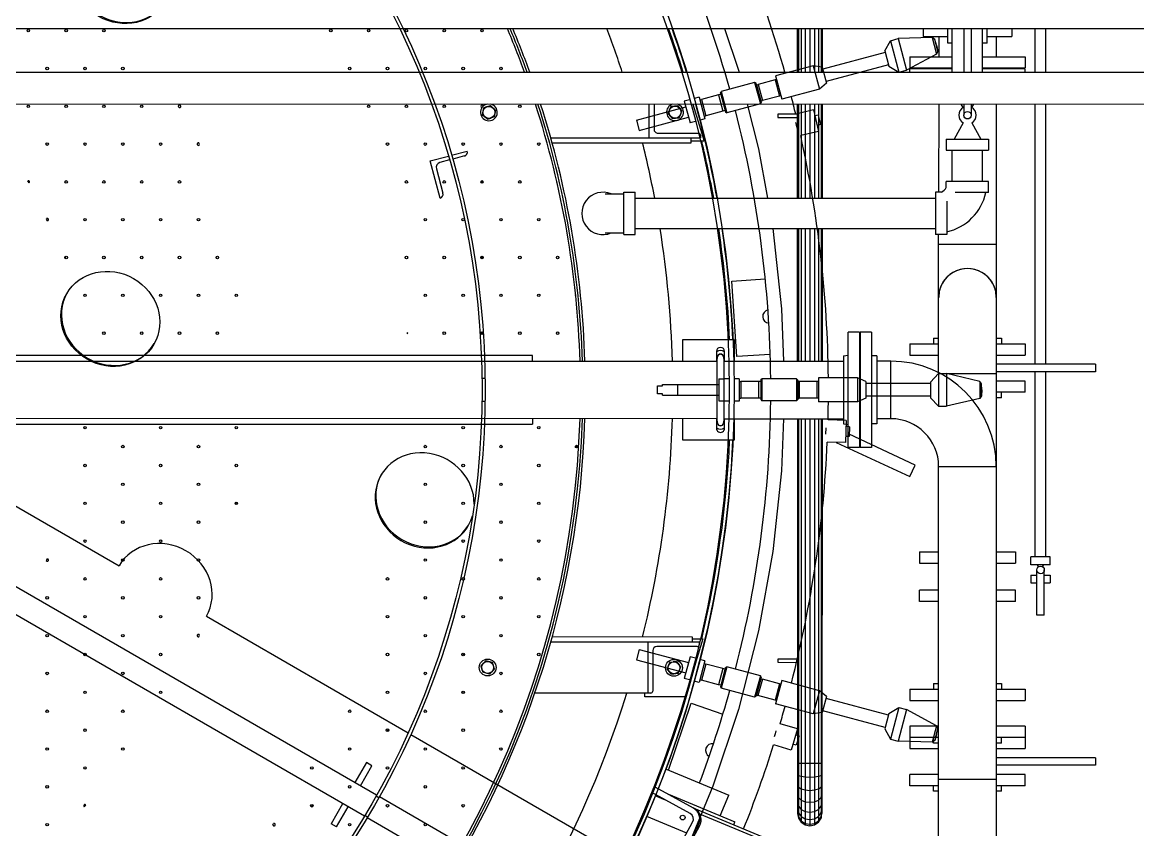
# Model space of a CAD drawing. Header units: metres. Extents: x 0 to 63075, y 0 to 44550.
# Drawn here: x 51499.6 to 51831.8, y 38888.3 to 39128.8 of the extents above; entities that cross this region are included whole.
import ezdxf

# ---------------------------------------------------------------- set-up
doc = ezdxf.new("R2010")
doc.units = ezdxf.units.M
doc.header["$LTSCALE"] = 75
for name, color, linetype in [('GSB', 7, 'Continuous'), ('ML6', 1, 'Continuous'), ('SDM', 7, 'Continuous'), ('SL1', 8, 'Continuous')]:
    doc.layers.add(name, color=color, linetype=linetype)
doc.styles.add('ROMANS', font='ROMANS.SHX')
doc.dimstyles.new('75___1-75', dxfattribs={"dimscale": 75, "dimtxt": 2.5, "dimasz": 2, "dimexe": 1.5, "dimexo": 1, "dimgap": 0.5, "dimtad": 1, "dimdec": 0, "dimzin": 12, "dimtxsty": 'ROMANS', "dimcen": 0, "dimclrd": 256, "dimclre": 256, "dimclrt": 3, "dimazin": 3, "dimtfac": 1, "dimtdec": 0, "dimtmove": 0, "dimatfit": 0, "dimfxl": 1, "dimlwd": -1, "dimlwe": -1, "dimarcsym": 0})

# ---------------------------------------------------------------- blocks, each defined once
blk = doc.blocks.new('A$C6bae614f')
at = {"layer": 'SL1'}
for p, q in [((352596.8, 35372), (366037.1, 35371.5)), ((358501.3, 35371.8), (358529, 35288.7)), ((358645.7, 35284.8), (358645.7, 35371.8)), ((358647.6, 35371.8), (358647.6, 35284.8)), ((358652.8, 35371.8), (358652.8, 35284.8)), ((358660.8, 35371.8), (358660.8, 35284.8)), ((358670.1, 35371.8), (358670.1, 35284.8)), ((358679.4, 35371.8), (358679.4, 35284.8)), ((358687.3, 35371.8), (358687.3, 35284.8)), ((358692.6, 35371.8), (358692.6, 35284.8)), ((358694.5, 35371.8), (358694.5, 35284.8)), ((358895, 35371.7), (358895, 35355.8)), ((358895, 35355.8), (358944.3, 35355.8)), ((358925.9, 35355.8), (358925.9, 35315.6)), ((358944.3, 35342.3), (358944.3, 35371.7)), ((358952.8, 35284.7), (358952.8, 35371.7)), ((358975.5, 35371.7), (358975.5, 35284.7)), ((358990.5, 35371.7), (358990.5, 35284.7)), ((359013.1, 35284.7), (359013.1, 35371.7)), ((359021.7, 35342.3), (359021.7, 35371.7)), ((359021.7, 35355.8), (359071, 35355.8)), ((359040.2, 35355.8), (359040.2, 35315.6)), ((359071, 35371.7), (359071, 35355.8)), ((359117.3, 35284.7), (359117.3, 35371.7)), ((359138.6, 35284.7), (359138.6, 35371.7)), ((358818.9, 35327), (358830, 35347.3)), ((358830, 35347.3), (358845.2, 35351.6)), ((358830, 35347.3), (358846.7, 35285)), ((358913, 35353.5), (358845.2, 35351.6)), ((358845.2, 35351.6), (358862, 35288.9)), ((358913, 35353.5), (358921.7, 35321)), ((358918, 35350), (358913, 35353.5)), ((358924.3, 35326.6), (358918, 35350)), ((358921.5, 35338.4), (358918, 35350)), ((358921.5, 35338.4), (358924.3, 35326.6)), ((358952.8, 35342.3), (358944.3, 35342.3)), ((359021.7, 35342.3), (359013.1, 35342.3)), ((358819.7, 35324.3), (358695.9, 35291.1)), ((358818.9, 35327), (358827, 35297)), ((358921.7, 35321), (358862, 35288.9)), ((358868.7, 35315.7), (358952.8, 35315.6)), ((358868.7, 35315.7), (358868.7, 35293.3)), ((358924.3, 35326.6), (358921.7, 35321)), ((359013.1, 35315.6), (359097.3, 35315.6)), ((359097.3, 35315.6), (359097.3, 35293.3)), ((358529, 35288.7), (358529.9, 35284.8)), ((358676.9, 35297.6), (358602.3, 35277.6)), ((358676.9, 35297.6), (358689.3, 35251.5)), ((358694.9, 35294.6), (358676.9, 35297.6)), ((358694.9, 35294.6), (358703.4, 35263.1)), ((358826.2, 35299.7), (358702.4, 35266.6)), ((358827, 35297), (358846.7, 35285)), ((358846.7, 35285), (358862, 35288.9)), ((358868.7, 35293.3), (358952.8, 35293.3)), ((358952.8, 35291.7), (358868.7, 35291.7)), ((358868.7, 35284.7), (358868.7, 35291.7)), ((359013.1, 35293.3), (359097.3, 35293.3)), ((359097.3, 35291.7), (359013.1, 35291.7)), ((359097.3, 35284.7), (359097.3, 35291.7)), ((352575.9, 35285), (366037.1, 35284.5)), ((358601.3, 35269.9), (358567.5, 35260.8)), ((358604.2, 35270.5), (358601.3, 35269.9)), ((358601.3, 35269.9), (358609.9, 35237.6)), ((358602.3, 35277.6), (358614.6, 35231.5)), ((358492.8, 35243.3), (358494.4, 35246.7)), ((358560.8, 35264.5), (358494.4, 35246.7)), ((358494.4, 35246.7), (358505.8, 35204.3)), ((358560.8, 35264.5), (358572.2, 35222)), ((358564, 35262.3), (358560.8, 35264.5)), ((358564, 35262.3), (358573.8, 35225.5)), ((358564.6, 35259.9), (358567.5, 35260.8)), ((358567.5, 35260.8), (358576.1, 35228.6)), ((358689.3, 35251.5), (358614.6, 35231.5)), ((358703.4, 35263.1), (358689.3, 35251.5)), ((352575.9, 35222), (368855.3, 35221.4)), ((358351.7, 35154.5), (358351.7, 35221.8)), ((358361.2, 35221.8), (358361.2, 35171.9)), ((358431.8, 35230.2), (358421.3, 35227.4)), ((358431.8, 35230.2), (358421.3, 35227.4)), ((358421.3, 35227.4), (358432.8, 35184.4)), ((358438, 35221.8), (358460.4, 35148.1)), ((358450.7, 35235.3), (358441, 35232.7)), ((358450.7, 35235.3), (358441, 35232.7)), ((358450.7, 35235.3), (358462.2, 35192.3)), ((358452.2, 35229.8), (358455.5, 35230.8)), ((358489.4, 35239.9), (358455.5, 35230.8)), ((358455.5, 35230.8), (358464.2, 35198.6)), ((358493.5, 35240.8), (358489.4, 35239.9)), ((358489.4, 35239.9), (358498, 35207.6)), ((358492.8, 35243.3), (358502.7, 35206.5)), ((358572.2, 35222), (358505.8, 35204.3)), ((358546, 35221.8), (358568.7, 35133)), ((358573.8, 35225.5), (358572.2, 35222)), ((358573.2, 35228), (358576.1, 35228.6)), ((358609.9, 35237.6), (358576.1, 35228.6)), ((358612.7, 35238.6), (358609.9, 35237.6)), ((358645.7, 35034.9), (358645.7, 35221.8)), ((358647.5, 35221.8), (358647.5, 35034.9)), ((358652.8, 35221.8), (358652.8, 35034.9)), ((358660.8, 35221.8), (358660.7, 35034.9)), ((358670.1, 35221.8), (358670.1, 35034.9)), ((358679.4, 35221.8), (358679.4, 35034.9)), ((358687.3, 35221.8), (358687.3, 35034.9)), ((358692.6, 35221.8), (358692.6, 35034.9)), ((358694.5, 35221.8), (358694.5, 35034.9)), ((358925.9, 35221.7), (358925.8, 35046.8)), ((358974.5, 35214.8), (358970.6, 35221.7)), ((358975.5, 35221.7), (358975.5, 35199.6)), ((358990.5, 35221.7), (358990.5, 35199.6)), ((358991.4, 35214.8), (358995.3, 35221.7)), ((359040.2, 35221.7), (359040.1, 33730.3)), ((359117.3, 34705.5), (359117.3, 35221.7)), ((359138.6, 34705.5), (359138.6, 35221.7)), ((357945.7, 35219.7), (357947.5, 35217.9)), ((358023.5, 35214.5), (358020.6, 35201.1)), ((358020.6, 35201.1), (358025.7, 35196.5)), ((358022.1, 35207.8), (358023.5, 35214.5)), ((358023.5, 35214.5), (358036.6, 35218.8)), ((358030, 35216.6), (358023.5, 35214.5)), ((358036.6, 35218.8), (358041.7, 35214.2)), ((358041.7, 35214.2), (358046.8, 35209.5)), ((358046.8, 35209.5), (358043.9, 35196.1)), ((358326.4, 35190), (358424.3, 35216.2)), ((358391.9, 35210.3), (358389.2, 35203.9)), ((358393.4, 35198.5), (358389.2, 35203.9)), ((358394.6, 35216.6), (358391.9, 35210.3)), ((358408.2, 35218.3), (358394.6, 35216.6)), ((358408.2, 35218.3), (358412.4, 35212.8)), ((358411.2, 35194.7), (358416.5, 35207.4)), ((358412.4, 35212.8), (358416.5, 35207.4)), ((358498, 35207.6), (358464.2, 35198.6)), ((358502, 35208.9), (358498, 35207.6)), ((358502.7, 35206.5), (358505.8, 35204.3)), ((358606.6, 35201.5), (358606.6, 35195.2)), ((358645.7, 35201.5), (358606.6, 35201.5)), ((358677.3, 35210.2), (358642.3, 35201.9)), ((358677.3, 35210.2), (358687.4, 35167.4)), ((358686.9, 35199.8), (358680.1, 35198.2)), ((358686.9, 35199.8), (358691.4, 35181)), ((358030.8, 35191.9), (358025.7, 35196.5)), ((358030.8, 35191.9), (358037.4, 35194)), ((358043.9, 35196.1), (358037.4, 35194)), ((358326.4, 35190), (358331.9, 35169.4)), ((358331.9, 35169.4), (358429.8, 35195.6)), ((358393.4, 35198.5), (358397.5, 35193)), ((358397.5, 35193), (358411.2, 35194.7)), ((358443.3, 35187.2), (358432.8, 35184.4)), ((358443.3, 35187.2), (358432.8, 35184.4)), ((358462.2, 35192.3), (358452.5, 35189.7)), ((358462.2, 35192.3), (358452.5, 35189.7)), ((358460.8, 35197.8), (358464.2, 35198.6)), ((358606.6, 35195.2), (358645.7, 35195.2)), ((358642, 35185.4), (358643.4, 35179.6)), ((358643.4, 35179.6), (358644.9, 35173.2)), ((358691.4, 35181), (358684.6, 35179.4)), ((358974.5, 35184.5), (358956.5, 35152.4)), ((358991.4, 35184.5), (359009.4, 35152.4)), ((358369.1, 35164), (358449.5, 35164)), ((358453.3, 35160.2), (358453.3, 35154.5)), ((358687.4, 35167.4), (358652.2, 35159.1)), ((358156.5, 35154.5), (358453.3, 35154.5)), ((358159.1, 35145), (358435.1, 35145)), ((358435.1, 35145), (358435.1, 35154.5)), ((358460.4, 35148.1), (358435.1, 35148.1)), ((358568.7, 35133), (358586.4, 35034.9)), ((358940.9, 35152.4), (359025, 35152.4)), ((358940.9, 35152.4), (358940.9, 35130.1)), ((359025, 35152.4), (359025, 35130.1)), ((357917.2, 35108.8), (357953.6, 35118.5)), ((357955.8, 35110.8), (357936.7, 35105.7)), ((357959.7, 35120.2), (357990.8, 35128.5)), ((357985.1, 35118.7), (357961.9, 35112.5)), ((358940.9, 35130.1), (359025, 35130.1)), ((358952.8, 35068.2), (358952.8, 35130.1)), ((359013.1, 35068.2), (359013.1, 35130.1)), ((357936.9, 35035.2), (357917.2, 35108.8)), ((357929.6, 35093.5), (357942.6, 35045)), ((358020.1, 35064.8), (358020.1, 35069.8)), ((359025, 35068.2), (358940.9, 35068.2)), ((358940.9, 35056.1), (358940.9, 35068.2)), ((359025, 35046), (359025, 35068.2)), ((358301.4, 34962.7), (358301.4, 35046.8)), ((358301.4, 35046.8), (358323.6, 35046.8)), ((358323.6, 34962.7), (358323.6, 35046.8)), ((358919.5, 35046.8), (358919.5, 34962.7)), ((358931.6, 35046.8), (358919.5, 35046.8)), ((359025, 35046), (358958.3, 35046)), ((358264.1, 35043.6), (358301.4, 35043.6)), ((358323.6, 35034.9), (358919.5, 35034.9)), ((358941.7, 35029.4), (358941.7, 34962.7)), ((358301.4, 34965.9), (358264.1, 34965.9)), ((358301.4, 34962.7), (358323.6, 34962.7)), ((358323.6, 34974.6), (358919.5, 34974.6)), ((358597.2, 34974.6), (358614.3, 34815.3)), ((358645.7, 34711.9), (358645.7, 34974.6)), ((358647.5, 34974.6), (358647.5, 34711.9)), ((358652.8, 34974.6), (358652.8, 34711.9)), ((358660.7, 34974.6), (358660.7, 34711.9)), ((358670.1, 34974.6), (358670.1, 34711.9)), ((358679.4, 34974.6), (358679.4, 34711.9)), ((358687.3, 34974.6), (358687.3, 34711.9)), ((358692.6, 34974.6), (358692.6, 34711.9)), ((358694.5, 34974.6), (358694.5, 34711.9)), ((358941.7, 34962.7), (358919.5, 34962.7)), ((358925.8, 34689.2), (358925.8, 34962.7)), ((359040.1, 34943.3), (358925.8, 34943.3)), ((358020.1, 34914.8), (358020.1, 34919.8)), ((358515.6, 34870.5), (358582, 34874.9)), ((358525.4, 34720.9), (358515.6, 34870.5)), ((358614.3, 34815.3), (358618, 34711.9)), ((358020.1, 34764.8), (358020.1, 34769.8)), ((358746.1, 34540.4), (358746.1, 34769)), ((358768.5, 34769), (358746.1, 34769)), ((358768.5, 34769), (358768.5, 34540.4)), ((358770.1, 34769), (358770.1, 34540.4)), ((358792.5, 34769), (358770.1, 34769)), ((358792.5, 34769), (358792.5, 34540.4)), ((358915.5, 34757.1), (358925.8, 34757.1)), ((358915.5, 34757.1), (358915.5, 34746.1)), ((359040.1, 34757.1), (359050.4, 34757.1)), ((359050.4, 34757.1), (359050.4, 34746.1)), ((358418.1, 34754.8), (358520.1, 34754.8)), ((358418.1, 34711.9), (358418.1, 34754.8)), ((358520.1, 34754.8), (358520.1, 34711.9)), ((358868.7, 34746.1), (358925.8, 34746.1)), ((358868.7, 34746.1), (358868.7, 34723.8)), ((359040.1, 34746.1), (359097.3, 34746.1)), ((359097.3, 34746.1), (359097.3, 34723.8)), ((358120.1, 34723), (356662.2, 34723.1)), ((358120.1, 34711.9), (358120.1, 34723)), ((358485.1, 34731.1), (358485.1, 34711.9)), ((358486.7, 34590.5), (358486.7, 34719.1)), ((358499.4, 34719.1), (358499.4, 34590.5)), ((358501.1, 34711.9), (358501.1, 34731.1)), ((358591.8, 34725.2), (358525.4, 34720.9)), ((358736.8, 34722.2), (358746.1, 34723.3)), ((358736.8, 34722.2), (358736.8, 34587.3)), ((358770.1, 34733.4), (358768.5, 34733.4)), ((358770.1, 34576.1), (358770.1, 34733.4)), ((358803.4, 34722.2), (358792.5, 34722.2)), ((358803.4, 34722.2), (358803.4, 34587.3)), ((358868.7, 34723.8), (358925.8, 34723.8)), ((359040.1, 34723.8), (359097.3, 34723.8)), ((356370.1, 34712), (358486.7, 34711.9)), ((358499.4, 34711.9), (358736.8, 34711.9)), ((358831, 34711.9), (358803.4, 34711.9)), ((358831, 34597.6), (358831, 34711.9)), ((359237, 34705.5), (359040.1, 34705.5)), ((359237, 34690.5), (359040.1, 34690.5)), ((359117.3, 34323.7), (359117.3, 34690.5)), ((359138.6, 34323.7), (359138.6, 34690.5)), ((359237, 34705.5), (359237, 34690.5)), ((358026.3, 34677.3), (358019.9, 34677.3)), ((358490.1, 34676.8), (358490.1, 34632.8)), ((358490.1, 34676.8), (358499.6, 34676.8)), ((358499.6, 34677), (358499.6, 34632.5)), ((358510.5, 34677), (358499.6, 34677)), ((358530.1, 34677), (358520, 34677)), ((358530.1, 34677), (358530.1, 34632.5)), ((358530.1, 34671.3), (358533.6, 34671.5)), ((358533.6, 34671.5), (358533.6, 34638.1)), ((358568.6, 34671.5), (358533.6, 34671.5)), ((358568.6, 34671.5), (358568.6, 34638.1)), ((358572.8, 34671.3), (358568.6, 34671.5)), ((358572.8, 34673.8), (358575.2, 34676.8)), ((358572.8, 34673.8), (358572.8, 34635.7)), ((358575.2, 34676.8), (358575.2, 34632.8)), ((358644, 34676.8), (358575.2, 34676.8)), ((358644, 34676.8), (358644, 34632.8)), ((358646.4, 34673.8), (358644, 34676.8)), ((358646.4, 34673.8), (358646.4, 34635.7)), ((358646.4, 34671.3), (358649.4, 34671.5)), ((358649.4, 34671.5), (358649.4, 34638.1)), ((358684.4, 34671.5), (358649.4, 34671.5)), ((358684.4, 34671.5), (358684.4, 34638.1)), ((358687.4, 34671.2), (358684.4, 34671.5)), ((358687.4, 34678.6), (358687.4, 34630.9)), ((358764.7, 34678.6), (358687.4, 34678.6)), ((358764.7, 34678.6), (358764.7, 34630.9)), ((358781.3, 34671.1), (358764.7, 34678.6)), ((358781.3, 34671.1), (358781.3, 34638.4)), ((358909.4, 34670.3), (358925.4, 34687)), ((358909.4, 34670.3), (358909.4, 34639.2)), ((358925.4, 34687), (358941.2, 34687.2)), ((358925.4, 34687), (358925.4, 34622.5)), ((359040.1, 34686.3), (358931.2, 34686.3)), ((358941.2, 34687.2), (358941.2, 34622.3)), ((359007.2, 34671.5), (358941.2, 34687.2)), ((359007.2, 34671.5), (359007.2, 34637.9)), ((359011.1, 34666.8), (359007.2, 34671.5)), ((359097.3, 34672.2), (359040.1, 34672.2)), ((359097.3, 34649.9), (359097.3, 34672.2)), ((358368.2, 34662.5), (358378.2, 34662.5)), ((358368.2, 34647), (358368.2, 34662.5)), ((358378.2, 34647), (358368.2, 34647)), ((358378.2, 34662.5), (358378.2, 34665.4)), ((358378.2, 34665.4), (358408.2, 34665.4)), ((358378.2, 34644.1), (358378.2, 34647)), ((358408.2, 34644.1), (358408.2, 34665.4)), ((358408.2, 34665.4), (358490.1, 34665.4)), ((358909.4, 34667.4), (358781.3, 34667.4)), ((359011.1, 34642.7), (359011.1, 34666.8)), ((359011.5, 34654.7), (359011.1, 34666.8)), ((359011.5, 34654.7), (359011.1, 34642.7)), ((359097.3, 34649.9), (359040.1, 34649.9)), ((359050.4, 34638.9), (359050.4, 34649.9)), ((358019.9, 34632.3), (358026.3, 34632.3)), ((358378.2, 34644.1), (358408.2, 34644.1)), ((358405, 34644.1), (358490.1, 34644.1)), ((358490.1, 34632.8), (358499.6, 34632.8)), ((358510.5, 34632.5), (358499.6, 34632.5)), ((358530.1, 34632.5), (358520, 34632.5)), ((358530.1, 34638.2), (358533.6, 34638.1)), ((358568.6, 34638.1), (358533.6, 34638.1)), ((358572.8, 34638.3), (358568.6, 34638.1)), ((358572.8, 34635.7), (358575.2, 34632.8)), ((358644, 34632.8), (358575.2, 34632.8)), ((358646.4, 34635.7), (358644, 34632.8)), ((358646.4, 34638.2), (358649.4, 34638.1)), ((358684.4, 34638.1), (358649.4, 34638.1)), ((358687.4, 34638.3), (358684.4, 34638.1)), ((358764.7, 34630.9), (358687.4, 34630.9)), ((358781.3, 34638.4), (358764.7, 34630.9)), ((358909.4, 34642), (358781.3, 34642)), ((358909.4, 34639.2), (358925.4, 34622.5)), ((359007.2, 34637.9), (358941.2, 34622.3)), ((359011.1, 34642.7), (359007.2, 34637.9)), ((359050.4, 34638.9), (359040.1, 34638.9)), ((358925.4, 34622.5), (358941.2, 34622.3)), ((358486.7, 34597.6), (356370.1, 34597.7)), ((356662.2, 34586.6), (358120.1, 34586.5)), ((358120.1, 34597.6), (358120.1, 34586.5)), ((358418.1, 34554.8), (358418.1, 34597.6)), ((358485.1, 34597.6), (358485.1, 34578.5)), ((358499.4, 34597.6), (358736.8, 34597.6)), ((358501.1, 34578.5), (358501.1, 34597.6)), ((358520.1, 34597.6), (358520.1, 34554.8)), ((358618, 34597.6), (358614.3, 34494.2)), ((358645.7, 34597.6), (358645.6, 33814.4)), ((358647.5, 34597.6), (358647.5, 33805)), ((358652.8, 34597.6), (358652.8, 33797.1)), ((358660.7, 34597.6), (358660.7, 33791.8)), ((358670.1, 34597.6), (358670, 33790)), ((358679.4, 34597.6), (358679.4, 33791.8)), ((358687.3, 34597.6), (358687.3, 33797.1)), ((358692.6, 34597.6), (358692.6, 33805)), ((358694.5, 34597.6), (358694.4, 33816.9)), ((358742.4, 34594.1), (358706.5, 34595.2)), ((358736.8, 34587.3), (358746.1, 34586.2)), ((358742.4, 34594.1), (358741.1, 34550.2)), ((358749, 34581.6), (358742, 34581.8)), ((358749, 34581.6), (358748.4, 34562.3)), ((358803.4, 34587.3), (358792.5, 34587.3)), ((358831, 34597.6), (358803.4, 34597.6)), ((356849.7, 34565.6), (357300.1, 34305.6)), ((358701.9, 34579.3), (358701.6, 34566.7)), ((358748.4, 34562.3), (358741.5, 34562.5)), ((358879.4, 34505.7), (358748.6, 34566.7)), ((358770.1, 34576.1), (358768.5, 34576.1)), ((358520.1, 34554.8), (358418.1, 34554.8)), ((358741.1, 34550.2), (358704.9, 34551.2)), ((358722.8, 34550.7), (358868.7, 34482.7)), ((358768.5, 34540.4), (358746.1, 34540.4)), ((358792.5, 34540.4), (358770.1, 34540.4)), ((357810.9, 33850.8), (356642, 34525.7)), ((358614.3, 34494.2), (358597.2, 34334.5)), ((358868.7, 34482.7), (358879.4, 34505.7)), ((358925.8, 33730.3), (358925.8, 34502.7)), ((358925.8, 34502.7), (359040.1, 34502.7)), ((357786.8, 33809), (356617.8, 34483.9)), ((358597.2, 34334.5), (358568.6, 34176.5)), ((358887.7, 34333.3), (358925.8, 34333.3)), ((358887.7, 34333.3), (358887.7, 34311)), ((359040.1, 34333.3), (359078.2, 34333.3)), ((359078.2, 34333.3), (359078.2, 34311)), ((359147, 34323.7), (359108.9, 34323.7)), ((359108.9, 34307.8), (359108.9, 34323.7)), ((359147, 34307.8), (359147, 34323.7)), ((358887.7, 34311), (358925.8, 34311)), ((359040.1, 34311), (359078.2, 34311)), ((359147, 34307.8), (359108.9, 34307.8)), ((359120.4, 34207.7), (359120.4, 34297.7)), ((359124, 34304.1), (359121.8, 34307.8)), ((359131.8, 34304.1), (359134.1, 34307.8)), ((359135.4, 34207.7), (359135.4, 34297.7)), ((359108.9, 34287.5), (359120.4, 34287.5)), ((359108.9, 34287.5), (359108.9, 34271.7)), ((359108.9, 34271.7), (359120.4, 34271.7)), ((359135.4, 34287.5), (359147, 34287.5)), ((359135.4, 34271.7), (359147, 34271.7)), ((359147, 34287.5), (359147, 34271.7)), ((358925.8, 34257.6), (358887.7, 34257.6)), ((358887.7, 34235.3), (358887.7, 34257.6)), ((359078.2, 34257.6), (359040.1, 34257.6)), ((359078.2, 34235.3), (359078.2, 34257.6)), ((358925.8, 34235.3), (358887.7, 34235.3)), ((359078.2, 34235.3), (359040.1, 34235.3)), ((357473.3, 34205.6), (357873.3, 33974.6)), ((359135.4, 34207.7), (359120.4, 34207.7)), ((358437.3, 34164.5), (358159.1, 34164.6)), ((358458.2, 34161), (358423.2, 34046)), ((358437.3, 34155), (358437.3, 34164.5)), ((358437.3, 34161), (358458.2, 34161)), ((358568.6, 34176.5), (358528.9, 34020.9)), ((358156.5, 34155), (358450.8, 34155)), ((358331.9, 34140.1), (358326.4, 34119.5)), ((358331.9, 34140.1), (358429.8, 34113.9)), ((358349.2, 34155), (358349.2, 34053.4)), ((358358.8, 34137.6), (358358.7, 34057.2)), ((358447, 34145.5), (358366.6, 34145.5)), ((358450.8, 34155), (358450.8, 34149.3)), ((357981.2, 34127.7), (357984.7, 34131.1)), ((358017.9, 34107.7), (358027.6, 34117.5)), ((358040.9, 34114), (358027.6, 34117.5)), ((358326.4, 34119.5), (358424.2, 34093.3)), ((358392.3, 34114.4), (358399.1, 34115.3)), ((358405.9, 34116.3), (358399.1, 34115.3)), ((358405.9, 34116.3), (358410.1, 34110.9)), ((358432.8, 34125.1), (358421.2, 34082.1)), ((358443.3, 34122.3), (358432.8, 34125.1)), ((358443.3, 34122.3), (358432.8, 34125.1)), ((358462.2, 34117.2), (358450.7, 34074.2)), ((358462.2, 34117.2), (358452.4, 34119.8)), ((358462.2, 34117.2), (358452.4, 34119.8)), ((358606.6, 34120.7), (358606.6, 34114.4)), ((358645.7, 34120.7), (358606.6, 34120.7)), ((358017.9, 34107.7), (358021.5, 34094.5)), ((358028.2, 34092.7), (358021.5, 34094.5)), ((358034.8, 34091), (358044.5, 34100.7)), ((358042.7, 34107.4), (358040.9, 34114)), ((358044.5, 34100.7), (358042.7, 34107.4)), ((358389.7, 34108), (358387.1, 34101.6)), ((358391.3, 34096.2), (358387.1, 34101.6)), ((358392.3, 34114.4), (358389.7, 34108)), ((358395.6, 34090.8), (358391.3, 34096.2)), ((358409.2, 34092.7), (358414.3, 34105.4)), ((358411.8, 34099.1), (358409.2, 34092.7)), ((358414.3, 34105.4), (358410.1, 34110.9)), ((358464.2, 34110.9), (358455.5, 34078.7)), ((358460.7, 34111.7), (358464.2, 34110.9)), ((358498, 34101.9), (358464.2, 34110.9)), ((358498, 34101.9), (358489.3, 34069.6)), ((358502.6, 34103.1), (358492.8, 34066.3)), ((358505.8, 34105.3), (358494.4, 34062.8)), ((358502, 34100.6), (358498, 34101.9)), ((358502.6, 34103.1), (358505.8, 34105.3)), ((358572.2, 34087.5), (358505.8, 34105.3)), ((358606.6, 34114.4), (358645.7, 34114.3)), ((358034.8, 34091), (358028.2, 34092.7)), ((358395.6, 34090.8), (358409.2, 34092.7)), ((358431.7, 34079.3), (358421.2, 34082.1)), ((358431.7, 34079.3), (358421.2, 34082.1)), ((358450.7, 34074.2), (358440.9, 34076.8)), ((358450.7, 34074.2), (358440.9, 34076.8)), ((358452.2, 34079.7), (358455.5, 34078.7)), ((358489.3, 34069.6), (358455.5, 34078.7)), ((358572.2, 34087.5), (358560.8, 34045)), ((358573.8, 34084), (358563.9, 34047.2)), ((358576.1, 34080.9), (358567.4, 34048.7)), ((358573.8, 34084), (358572.2, 34087.5)), ((358573.1, 34081.5), (358576.1, 34080.9)), ((358609.9, 34071.9), (358576.1, 34080.9)), ((358609.9, 34071.9), (358601.2, 34039.6)), ((358614.6, 34078.1), (358602.2, 34031.9)), ((358612.7, 34070.9), (358609.9, 34071.9)), ((358689.2, 34058.1), (358614.6, 34078.1)), ((358915.5, 34072.2), (358925.8, 34072.2)), ((358915.5, 34072.2), (358915.5, 34061.3)), ((359040.1, 34072.2), (359050.4, 34072.2)), ((359050.4, 34072.2), (359050.4, 34061.3)), ((357984.7, 34053.4), (357980.4, 34053.4)), ((358354.9, 34053.4), (358124.9, 34053.4)), ((358343.2, 34046), (358343.2, 34053.4)), ((358493.4, 34068.7), (358489.3, 34069.6)), ((358492.8, 34066.3), (358494.4, 34062.8)), ((358560.8, 34045), (358494.4, 34062.8)), ((358564.6, 34049.6), (358567.4, 34048.7)), ((358601.2, 34039.6), (358567.4, 34048.7)), ((358689.2, 34058.1), (358676.9, 34011.9)), ((358703.3, 34046.4), (358689.2, 34058.1)), ((358868.7, 34061.3), (358925.8, 34061.3)), ((358868.7, 34061.3), (358868.7, 34038.9)), ((359040.1, 34061.3), (359097.3, 34061.3)), ((359097.3, 34061.3), (359097.3, 34038.9)), ((358423.2, 34046), (358343.2, 34046)), ((358389.8, 33900.6), (358434.8, 34033.1)), ((358434.8, 34033.1), (358497.8, 34011.7)), ((358563.9, 34047.2), (358560.8, 34045)), ((358604.1, 34039.1), (358601.2, 34039.6)), ((358676.9, 34011.9), (358602.2, 34031.9)), ((358703.3, 34046.4), (358694.9, 34014.9)), ((358826.2, 34009.8), (358702.4, 34042.9)), ((358868.7, 34038.9), (358925.8, 34038.9)), ((359040.1, 34038.9), (359097.3, 34038.9)), ((358528.9, 34020.9), (358478.2, 33868.5)), ((358694.9, 34014.9), (358676.9, 34011.9)), ((358819.6, 33985.2), (358695.8, 34018.4)), ((358826.9, 34012.5), (358818.9, 33982.5)), ((358826.9, 34012.5), (358846.6, 34024.5)), ((358846.6, 34024.5), (358830, 33962.2)), ((358862, 34020.6), (358845.2, 33957.9)), ((358846.6, 34024.5), (358862, 34020.6)), ((358921.6, 33988.5), (358862, 34020.6)), ((358645.8, 33982.2), (358611.4, 33992.5)), ((358818.9, 33982.5), (358830, 33962.2)), ((358925.8, 33987.4), (358868.7, 33987.4)), ((358868.7, 33987.4), (358868.7, 33943.4)), ((358921.6, 33988.5), (358912.9, 33956)), ((358918, 33959.5), (358924.2, 33982.9)), ((358921.4, 33971.1), (358924.2, 33982.9)), ((358924.2, 33982.9), (358921.6, 33988.5)), ((359097.3, 33987.4), (359040.1, 33987.4)), ((359097.3, 33987.4), (359097.3, 33943.4)), ((357831.2, 33977.7), (357834.6, 33981.1)), ((357878.9, 33971.4), (358299.7, 33728.4)), ((358601.2, 33972.6), (358599.3, 33966.3)), ((358602.9, 33978.4), (358601.2, 33972.6)), ((358645.8, 33982.2), (358633.2, 33940.1)), ((358649, 33968.4), (358642.3, 33970.4)), ((358649, 33968.4), (358643.4, 33949.9)), ((358830, 33962.2), (358845.2, 33957.9)), ((358925.8, 33965), (358868.7, 33965)), ((358915.5, 33954.1), (358915.5, 33965)), ((358921.4, 33971.1), (358918, 33959.5)), ((359097.3, 33965), (359040.1, 33965)), ((359050.4, 33954.1), (359050.4, 33965)), ((358633.2, 33940.1), (358598.6, 33950.5)), ((358643.4, 33949.9), (358636.8, 33951.9)), ((358912.9, 33956), (358845.2, 33957.9)), ((358868.7, 33943.4), (358925.8, 33943.4)), ((358918, 33959.5), (358912.9, 33956)), ((358925.8, 33954.1), (358915.5, 33954.1)), ((359050.4, 33954.1), (359040.1, 33954.1)), ((359040.1, 33943.4), (359097.3, 33943.4)), ((359237, 33925.1), (359040.1, 33925.1)), ((359237, 33925.1), (359237, 33910.1)), ((357790.7, 33915.4), (357767.8, 33875.7)), ((357778.8, 33869.3), (357801.7, 33909.1)), ((357801.7, 33909.1), (357790.7, 33915.4)), ((358384.3, 33902.9), (358509.7, 33851)), ((358645.6, 33914.4), (358694.4, 33914.3)), ((359237, 33910.1), (359040.1, 33910.1)), ((358645.6, 33892.1), (358647.5, 33890)), ((358647.5, 33890), (358652.8, 33888.3)), ((358652.8, 33888.3), (358660.7, 33887.1)), ((358660.7, 33887.1), (358670, 33886.7)), ((358670, 33886.7), (358679.4, 33887.1)), ((358679.4, 33887.1), (358687.3, 33888.3)), ((358687.3, 33888.3), (358692.6, 33890)), ((358692.6, 33890), (358694.4, 33892.1)), ((358925.8, 33891.8), (358868.7, 33891.8)), ((358868.7, 33869.5), (358868.7, 33891.8)), ((358925.8, 33882.3), (359040.1, 33882.3)), ((359097.3, 33891.8), (359040.1, 33891.8)), ((359097.3, 33869.5), (359097.3, 33891.8)), ((357157.9, 33869.8), (357160, 33867.6)), ((358364.6, 33851.9), (358346.7, 33808.5)), ((358356.7, 33856.2), (358362.9, 33867.3)), ((358432.8, 33814.3), (358356.7, 33856.2)), ((358362.9, 33867.3), (358439, 33825.4)), ((358384.2, 33841.1), (358363.7, 33849.6)), ((358389.7, 33852.6), (358521.7, 33797.9)), ((358478.2, 33868.5), (358416.7, 33720.1)), ((358492.7, 33809.9), (358509.7, 33851)), ((358645.6, 33871), (358647.5, 33866.9)), ((358645.6, 33852), (358647.5, 33846.2)), ((358647.5, 33866.9), (358652.8, 33863.5)), ((358652.8, 33863.5), (358660.7, 33861.2)), ((358660.7, 33861.2), (358670, 33860.4)), ((358670, 33860.4), (358679.4, 33861.2)), ((358679.4, 33861.2), (358687.3, 33863.5)), ((358687.3, 33863.5), (358692.6, 33866.9)), ((358692.6, 33866.9), (358694.4, 33871)), ((358692.6, 33846.2), (358694.4, 33852)), ((358925.8, 33869.5), (358868.7, 33869.5)), ((358915.5, 33858.5), (358915.5, 33869.5)), ((358925.8, 33858.5), (358915.5, 33858.5)), ((359097.3, 33869.5), (359040.1, 33869.5)), ((359050.4, 33858.5), (359040.1, 33858.5)), ((359050.4, 33858.5), (359050.4, 33869.5)), ((357681.2, 33827.7), (357684.6, 33831.2)), ((357743.6, 33833.9), (357720.7, 33794.2)), ((357731.7, 33787.8), (357754.6, 33827.5)), ((357810.1, 33849.3), (357815.6, 33846.2)), ((358235.7, 33605.5), (357816.4, 33847.6)), ((358645.6, 33836.2), (358647.5, 33828.9)), ((358647.5, 33846.2), (358652.8, 33841.2)), ((358647.5, 33828.9), (358652.8, 33822.7)), ((358652.8, 33841.2), (358660.7, 33837.9)), ((358660.7, 33837.9), (358670, 33836.8)), ((358670, 33836.8), (358679.4, 33837.9)), ((358679.4, 33837.9), (358687.3, 33841.2)), ((358687.3, 33841.2), (358692.6, 33846.2)), ((358687.3, 33822.7), (358692.6, 33828.9)), ((358692.6, 33828.9), (358694.4, 33836.2)), ((357793.1, 33807.2), (357787.6, 33810.4)), ((358211.6, 33563.7), (357792.3, 33805.8)), ((358426, 33775.6), (358346.7, 33808.5)), ((358439, 33825.4), (358441.4, 33824.1)), ((358440.1, 33824.8), (358583.2, 33765.5)), ((358580.8, 33759.7), (358452, 33813)), ((358645.6, 33824.3), (358647.5, 33815.8)), ((358645.6, 33816.9), (358647.5, 33807.8)), ((358645.6, 33814.4), (358647.5, 33805)), ((358647.5, 33815.8), (358652.8, 33808.7)), ((358647.5, 33807.8), (358652.8, 33800)), ((358652.8, 33822.7), (358660.7, 33818.5)), ((358652.8, 33808.7), (358660.7, 33803.9)), ((358660.7, 33818.5), (358670, 33817.1)), ((358670, 33817.1), (358679.4, 33818.5)), ((358679.4, 33818.5), (358687.3, 33822.7)), ((358679.4, 33803.9), (358687.3, 33808.7)), ((358687.3, 33808.7), (358692.6, 33815.8)), ((358687.3, 33800), (358692.6, 33807.8)), ((358692.6, 33815.8), (358694.4, 33824.3)), ((358692.6, 33807.8), (358694.4, 33816.9)), ((358692.6, 33805), (358694.4, 33814.3)), ((358694.4, 33816.9), (358694.4, 33814.3)), ((357731.7, 33787.8), (357720.7, 33794.2)), ((358168.4, 33307.5), (358437.8, 33797.1)), ((358449, 33790.9), (358179.5, 33301.4)), ((358181.9, 33300.1), (358451.4, 33789.6)), ((358519.3, 33792), (358521.7, 33797.9)), ((358647.5, 33805), (358652.8, 33797.1)), ((358652.8, 33800), (358660.7, 33794.9)), ((358652.8, 33797.1), (358660.7, 33791.8)), ((358660.7, 33803.9), (358670, 33802.3)), ((358660.7, 33794.9), (358670, 33793.1)), ((358660.7, 33791.8), (358670, 33790)), ((358670, 33802.3), (358679.4, 33803.9)), ((358670, 33793.1), (358679.4, 33794.9)), ((358670, 33790), (358679.4, 33791.8)), ((358679.4, 33794.9), (358687.3, 33800)), ((358679.4, 33791.8), (358687.3, 33797.1)), ((358687.3, 33797.1), (358692.6, 33805))]:
    blk.add_line(p, q, dxfattribs=at)
for centre, radius in [((356370.1, 34654.8), 2150), ((356370.1, 34654.8), 2140.5), ((356370.1, 34654.8), 1656.3), ((356370.1, 34654.8), 1650), ((357120.1, 35367.3), 2.5), ((357195.1, 35367.3), 2.5), ((357270.1, 35367.3), 2.5), ((357720.1, 35367.3), 2.5), ((357795.1, 35367.3), 2.5), ((357870.1, 35367.3), 2.5), ((357945.1, 35367.3), 2.5), ((358020.1, 35367.3), 2.5), ((357157.6, 35292.3), 2.5), ((357232.6, 35292.3), 2.5), ((357307.6, 35292.3), 2.5), ((357757.6, 35292.3), 2.5), ((357832.6, 35292.3), 2.5), ((357907.6, 35292.3), 2.5), ((357982.6, 35292.3), 2.5), ((358057.6, 35292.3), 2.5), ((357120.1, 35217.3), 2.5), ((357195.1, 35217.3), 2.5), ((357270.1, 35217.3), 2.5), ((357345.1, 35217.3), 2.5), ((357795.1, 35217.3), 2.5), ((357870.1, 35217.3), 2.5), ((357945.1, 35217.3), 2.5), ((358033.7, 35205.3), 11.9), ((358095.1, 35217.3), 2.5), ((358402.9, 35205.6), 11.9), ((358983, 35199.6), 7.5), ((357157.6, 35142.3), 2.5), ((357232.6, 35142.3), 2.5), ((357307.6, 35142.3), 2.5), ((357382.6, 35142.3), 2.5), ((357832.6, 35142.3), 2.5), ((357907.6, 35142.3), 2.5), ((357982.6, 35142.3), 2.5), ((358057.6, 35142.3), 2.5), ((358132.6, 35142.3), 2.5), ((357195.1, 35067.3), 2.5), ((357270.1, 35067.3), 2.5), ((357345.1, 35067.3), 2.5), ((357420.1, 35067.3), 2.5), ((357870.1, 35067.3), 2.5), ((357945.1, 35067.3), 2.5), ((358020.1, 35067.3), 2.5), ((358095.1, 35067.3), 2.5), ((357232.6, 34992.3), 2.5), ((357307.6, 34992.3), 2.5), ((357382.6, 34992.3), 2.5), ((357457.6, 34992.3), 2.5), ((357907.6, 34992.3), 2.5), ((357982.6, 34992.3), 2.5), ((358057.6, 34992.3), 2.5), ((358132.6, 34992.3), 2.5), ((357195.1, 34917.3), 2.5), ((357270.1, 34917.3), 2.5), ((357345.1, 34917.3), 2.5), ((357420.1, 34917.3), 2.5), ((357495.1, 34917.3), 2.5), ((357870.1, 34917.3), 2.5), ((357945.1, 34917.3), 2.5), ((358020.1, 34917.3), 2.5), ((358095.1, 34917.3), 2.5), ((358170.1, 34917.3), 2.5), ((357232.6, 34842.3), 2.5), ((357307.6, 34842.3), 2.5), ((357382.6, 34842.3), 2.5), ((357457.6, 34842.3), 2.5), ((357532.6, 34842.3), 2.5), ((357907.6, 34842.3), 2.5), ((357982.6, 34842.3), 2.5), ((358057.6, 34842.3), 2.5), ((358132.6, 34842.3), 2.5), ((357270.1, 34767.3), 2.5), ((357345.1, 34767.3), 2.5), ((357420.1, 34767.3), 2.5), ((357495.1, 34767.3), 2.5), ((357945.1, 34767.3), 2.5), ((358020.1, 34767.3), 2.5), ((358095.1, 34767.3), 2.5), ((358170.1, 34767.3), 2.5), ((357232.6, 34579.8), 2.5), ((357382.6, 34579.8), 2.5), ((357532.6, 34579.8), 2.5), ((357982.6, 34579.8), 2.5), ((358132.6, 34579.8), 2.5), ((357307.6, 34542.3), 2.5), ((357457.6, 34542.3), 2.5), ((357907.6, 34542.3), 2.5), ((358057.6, 34542.3), 2.5), ((358207.6, 34542.3), 2.5), ((357232.6, 34504.8), 2.5), ((357382.6, 34504.8), 2.5), ((357532.6, 34504.8), 2.5), ((357982.6, 34504.8), 2.5), ((358132.6, 34504.8), 2.5), ((357307.6, 34467.3), 2.5), ((357457.6, 34467.3), 2.5), ((357907.6, 34467.3), 2.5), ((358057.6, 34467.3), 2.5), ((357232.6, 34429.8), 2.5), ((357382.6, 34429.8), 2.5), ((357532.6, 34429.8), 2.5), ((357982.6, 34429.8), 2.5), ((358132.6, 34429.8), 2.5), ((357307.6, 34392.3), 2.5), ((357457.6, 34392.3), 2.5), ((357907.6, 34392.3), 2.5), ((358057.6, 34392.3), 2.5), ((357232.6, 34354.8), 2.5), ((357382.6, 34354.8), 2.5), ((357982.6, 34354.8), 2.5), ((358132.6, 34354.8), 2.5), ((357307.6, 34317.3), 2.5), ((357457.6, 34317.3), 2.5), ((357907.6, 34317.3), 2.5), ((358057.6, 34317.3), 2.5), ((359127.9, 34297.7), 7.5), ((357232.6, 34279.8), 2.5), ((357382.6, 34279.8), 2.5), ((357832.6, 34279.8), 2.5), ((357982.6, 34279.8), 2.5), ((358132.6, 34279.8), 2.5), ((357157.6, 34242.3), 2.5), ((357307.6, 34242.3), 2.5), ((357457.6, 34242.3), 2.5), ((357907.6, 34242.3), 2.5), ((358057.6, 34242.3), 2.5), ((357232.6, 34204.8), 2.5), ((357382.6, 34204.8), 2.5), ((357832.6, 34204.8), 2.5), ((357982.6, 34204.8), 2.5), ((358132.6, 34204.8), 2.5), ((357157.6, 34167.3), 2.5), ((357307.6, 34167.3), 2.5), ((357907.6, 34167.3), 2.5), ((358057.6, 34167.3), 2.5), ((357232.6, 34129.8), 2.5), ((357382.6, 34129.8), 2.5), ((357832.6, 34129.8), 2.5), ((357982.6, 34129.8), 2.5), ((358031.2, 34104.2), 16.7), ((358031.2, 34104.2), 11.9), ((358132.6, 34129.8), 2.5), ((358400.7, 34103.5), 16.7), ((358400.7, 34103.5), 11.9), ((357157.6, 34092.3), 2.5), ((357307.6, 34092.3), 2.5), ((357907.6, 34092.3), 2.5), ((358057.6, 34092.3), 2.5), ((357232.6, 34054.8), 2.5), ((357382.6, 34054.8), 2.5), ((357832.6, 34054.8), 2.5), ((357982.6, 34054.8), 2.5), ((357157.6, 34017.3), 2.5), ((357307.6, 34017.3), 2.5), ((357757.6, 34017.3), 2.5), ((357907.6, 34017.3), 2.5), ((358057.6, 34017.3), 2.5), ((357232.6, 33979.8), 2.5), ((357832.6, 33979.8), 2.5), ((357982.6, 33979.8), 2.5), ((357157.5, 33942.3), 2.5), ((357307.5, 33942.3), 2.5), ((357757.5, 33942.3), 2.5), ((357907.5, 33942.3), 2.5), ((358057.5, 33942.3), 2.5), ((357232.5, 33904.8), 2.5), ((357682.5, 33904.8), 2.5), ((357832.5, 33904.8), 2.5), ((357982.5, 33904.8), 2.5), ((357157.5, 33867.3), 2.5), ((357757.5, 33867.3), 2.5), ((357907.5, 33867.3), 2.5), ((357682.5, 33829.8), 2.5), ((357832.5, 33829.8), 2.5), ((357982.5, 33829.8), 2.5), ((358418.1, 33806.4), 4.76), ((357157.5, 33792.3), 2.5), ((357757.5, 33792.3), 2.5), ((357907.5, 33792.3), 2.5)]:
    blk.add_circle(centre, radius, dxfattribs=at)
for centre, radius, start, end in [((356370.1, 34654.8), 2222.8, 15.5651, 29.4311), ((356370.1, 34654.8), 2337.1, 15.5835, 27.4593), ((356370.1, 34654.8), 1845.2, 19.9615, 22.8635), ((356370.1, 34654.8), 1850, 19.9079, 22.8014), ((356370.1, 34654.8), 1855, 19.852, 22.7364), ((356370.1, 34654.8), 2028.5, 18.092, 20.6974), ((356370.1, 34654.8), 2143.5, 17.0904, 19.5402), ((356370.1, 34654.8), 2150, 17.0372, 19.4788), ((356370.1, 34654.8), 1855, 162.2002, 358.2327), ((358033.7, 35205.3), 16.7, 98.8764, 81.1199), ((356370.1, 34654.8), 1845.2, 1.773, 17.8933), ((356370.1, 34654.8), 1850, 1.7684, 17.8457), ((356370.1, 34654.8), 1855, 1.7636, 17.796), ((358402.9, 35205.6), 16.7, 104.7555, 75.2408), ((356370.1, 34654.8), 2150, 10.1827, 15.2891), ((356370.1, 34654.8), 2337.1, 13.538, 14.4127), ((357420.1, 35217.3), 2.5, 36.8475, 19.506), ((356370.1, 34654.8), 1193.6, 28.1586, 28.1948), ((358020.1, 35217.3), 2.5, 9.7611, 267.6002), ((356370.1, 34654.8), 2222.8, 0.5651, 14.4311), ((358983, 35199.6), 17.4, 119.2105, 240.7857), ((358983, 35199.6), 17.4, 299.2105, 60.7857), ((358369.1, 35171.9), 7.87, 179.9981, 269.9981), ((358449.5, 35160.2), 3.81, 359.9981, 89.9981), ((356370.1, 34654.8), 2337.1, 0.5835, 12.4593), ((357457.6, 35142.3), 2.5, 65.3721, 342.9152), ((356370.1, 34654.8), 1193.6, 24.0646, 24.2228), ((356370.1, 34654.8), 2028.5, 10.7998, 13.9828), ((356370.1, 34654.8), 2143.5, 10.2139, 13.3057), ((357983.1, 35126.4), 8, 284.9981, 14.9981), ((357939.2, 35096), 10, 104.9981, 194.9981), ((357120.1, 35067.3), 2.5, 307.8539, 109.7639), ((356370.1, 34654.8), 856.3, 28.6437, 28.9741), ((358170.1, 35067.3), 2.5, 137.5717, 248.2394), ((357934.9, 35042.9), 8, 284.9981, 14.9981), ((358260.1, 35004.8), 42, 67.5869, 292.4094), ((358919.5, 35068.2), 24.6, 299.4074, 330.5888), ((358919.5, 35068.2), 102.4, 282.5324, 347.4638), ((357157.6, 34992.3), 2.5, 283.3387, 123.0547), ((356370.1, 34654.8), 856.3, 23.0319, 23.3615), ((356370.1, 34654.8), 2028.5, 1.6126, 9.0699), ((356370.1, 34654.8), 2143.5, 2.6721, 8.5794), ((356370.1, 34654.8), 2150, 2.664, 8.5533), ((356370.1, 34654.8), 864.3, 17.5117, 17.7848), ((358983, 34838.3), 57.1, 359.9981, 179.9981), ((358983, 34838.3), 57.2, 359.4622, 180.534), ((358207.6, 34842.3), 2.5, 141.9572, 229.6918), ((358590.3, 34800.3), 13.5, 103.0801, 264.4161), ((357870.1, 34767.3), 2.5, 333.0076, 35.567), ((356370.1, 34654.8), 1506.3, 4.2379, 4.3367), ((358493.1, 34731.1), 8, 359.9981, 179.9981), ((358493.1, 34719.1), 13.5, 53.6175, 126.3787), ((358493.1, 34719.1), 6.74, 340.3235, 199.6728), ((358493.1, 34719.1), 6.35, 359.9981, 179.9981), ((358493.1, 34719.1), 6.35, 358.1098, 181.8865), ((358831, 34502.7), 209.1, 359.9981, 89.9981), ((356370.1, 34654.8), 2222.8, 345.5651, 359.4311), ((356370.1, 34654.8), 2337.1, 358.538, 359.4127), ((356370.1, 34654.8), 2150, 181.1828, 357.3322), ((356370.1, 34654.8), 1845.2, 270.072, 358.2233), ((356370.1, 34654.8), 1850, 270.0718, 358.2279), ((356370.1, 34654.8), 864.3, 354.8919, 355.1649), ((356370.1, 34654.8), 2028.5, 346.0134, 358.3837), ((358493.1, 34590.5), 6.74, 160.3235, 19.6727), ((358493.1, 34590.5), 6.35, 178.1098, 1.8865), ((358493.1, 34590.5), 6.35, 179.9981, 359.9981), ((358831, 34502.7), 94.8, 359.9981, 89.9981), ((358493.1, 34590.5), 13.5, 233.6175, 306.3787), ((358493.1, 34578.5), 8, 179.9981, 359.9981), ((356370.1, 34654.8), 1840.5, 356.418, 356.5712), ((356370.1, 34654.8), 2143.5, 346.6809, 357.3242), ((356370.1, 34654.8), 2337.1, 345.5835, 357.4593), ((358207.6, 34467.3), 2.5, 130.3045, 218.0391), ((356370.1, 34654.8), 1183.6, 348.9248, 349.1633), ((356370.1, 34654.8), 856.3, 336.6347, 336.9643), ((357157.6, 34317.3), 2.5, 236.9416, 76.6575), ((357457.6, 34167.3), 2.5, 17.081, 294.6241), ((356370.1, 34654.8), 1193.6, 335.7735, 335.9317), ((358366.6, 34137.6), 7.87, 89.9981, 179.9981), ((358447, 34149.3), 3.81, 269.9981, 359.9981), ((356370.1, 34654.8), 2143.5, 256.4192, 345.5738), ((356370.1, 34654.8), 2028.5, 287.5242, 342.754), ((358354.9, 34057.2), 3.81, 269.9981, 359.9981), ((356370.1, 34654.8), 2222.8, 339.4626, 344.4311), ((356370.1, 34654.8), 2337.1, 343.538, 344.4127), ((356370.1, 34654.8), 1834.1, 337.0856, 337.1296), ((358477, 33939.6), 13.5, 80.5801, 241.9161), ((356370.1, 34654.8), 2337.1, 338.1208, 342.4593), ((357232.5, 33829.8), 2.5, 43.747, 228.7953), ((356370.1, 34654.8), 1193.6, 316.1513, 316.391), ((357607.5, 33792.3), 2.5, 179.4506, 110.795), ((356370.1, 34654.8), 1506.3, 325.0692, 325.1764)]:
    blk.add_arc(centre, radius, start, end, dxfattribs=at)
for centre in [(357305.9, 35475.7), (357282.8, 34795.6)]:
    blk.add_ellipse(centre, major_axis=(86.6, -50), ratio=0.92388, dxfattribs=at)
for centre, major_axis, ratio, start_param, end_param in [((357307.1, 35477.8), (86.6, -50), 0.92388, 3.154744, 6.270034), ((357284, 34797.7), (86.6, -50), 0.92388, 3.154744, 6.270034), ((357906.3, 34435.6), (86.6, -50), 0.92388, 1.963495, 6.506829), ((357906.3, 34435.6), (86.6, -50), 0.92388, 0.480816, 1.963495), ((357907.5, 34437.7), (86.6, -50), 0.92388, 3.154744, 6.270034), ((357386.7, 34255.6), (-86.6, 50), 0.92388, 3.141593, 6.283185), ((356368.8, 34654.8), (1845.5, -0.1), 0.963433, 5.869447, 5.87135), ((358426.7, 33803.2), (6.1, 11.1), 0.999901, 4.712389, 6.283185), ((358426.7, 33803.2), (12.2, 22.3), 0.999901, 4.712389, 6.283185), ((358429.2, 33801.8), (12.2, 22.3), 0.999901, 4.712389, 6.283185)]:
    blk.add_ellipse(centre, major_axis=major_axis, ratio=ratio, start_param=start_param, end_param=end_param, dxfattribs=at)
blk = doc.blocks.new('zw$15D4')
at = {"layer": 'ML6', "xscale": 0.2502808837766805, "yscale": 0.2502808837766805, "zscale": 0.2502808837766805}
blk.add_blockref('A$C6bae614f', (-85544.74, -3177.34), dxfattribs=at)

msp = doc.modelspace()

# ---------------------------------------------------------------- block references
at = {"layer": 'GSB', "xscale": 0.6000000000000068, "yscale": 0.6000000000000068, "zscale": 0.6000000000000068}
msp.add_blockref('zw$15D4', (49200, 35721.63), dxfattribs=at)

# ---------------------------------------------------------------- leaders
at = {"layer": 'SDM'}
msp.add_leader([(51608.33, 37812.06), (59453.13, 42438.72), (62243.43, 42438.72)], dimstyle='75___1-75', override={"dimtad": 0}, dxfattribs=at)

doc.saveas('drawing.dxf')
